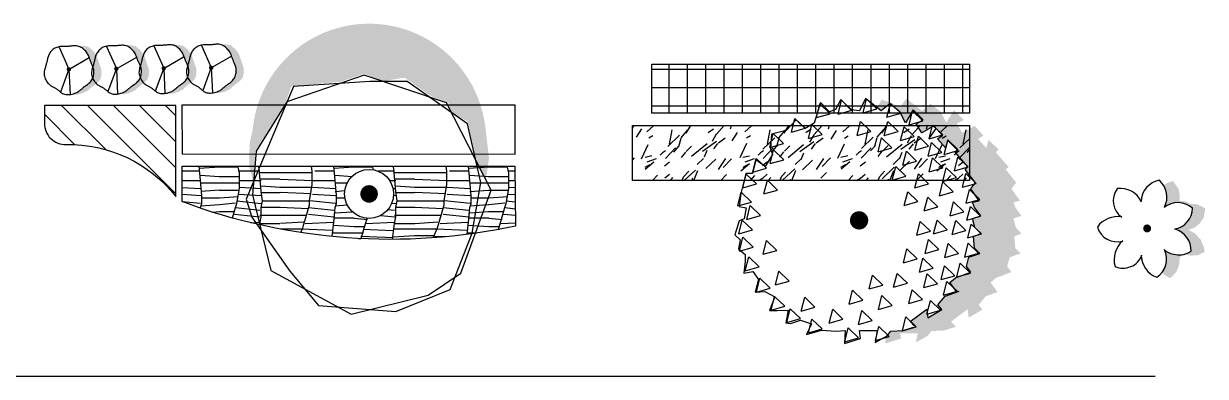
# Model space of a CAD drawing. Header units: feet. Extents: x 919634 to 928945, y 707022 to 708026.
# Drawn here: x 921546.46 to 921594.72, y 707276.41 to 707290.82 of the extents above; entities that cross this region are included whole.
import ezdxf

# ---------------------------------------------------------------- set-up
doc = ezdxf.new("R2010")
doc.units = ezdxf.units.FT
doc.header["$LTSCALE"] = 20
doc.header["$MEASUREMENT"] = 0
for name, color, linetype in [('-u-site-xref', 7, 'Continuous'), ('x-Villa4-LP Block$0$L-002', 253, 'Continuous'), ('x-Villa4-LP Block$0$LK-SHRB-013M', 253, 'Continuous'), ('x-Villa4-LP Block$0$LK-SHRB-035M', 253, 'Continuous'), ('x-Villa4-LP Block$0$LK-SHRB-TRNK', 253, 'Continuous'), ('x-Villa4-LP Block$0$LK-TREE-013M', 253, 'Continuous'), ('x-Villa4-LP Block$0$LK-TREE-025M', 253, 'Continuous'), ('x-Villa4-LP Block$0$LK-TREE-050M', 253, 'Continuous'), ('x-Villa4-LP Block$0$LK-TREE-TRNK', 253, 'Continuous'), ('x-Villa4-LP Block$0$LP-PATT-GRND', 253, 'Continuous'), ('x-Villa4-LP Block$0$LP-PATT-SHAR', 253, 'Continuous'), ('x-Villa4-LP Block$0$LP-SHAR-BRDR-CONT', 253, 'Continuous'), ('x-Villa4-LP Block$0$LP-SHRB', 253, 'Continuous'), ('x-Villa4-LP Block$0$LP-TREE', 253, 'Continuous')]:
    doc.layers.add(name, color=color, linetype=linetype)
for name, color, linetype, plot in [('x-Villa4-LP Block$0$-u-site-no_plot', 253, 'Continuous', False), ('x-Villa4-LP Block$0$LK-SHRB-SHAD', 253, 'Continuous', False), ('x-Villa4-LP Block$0$LK-TREE-SHAD', 253, 'Continuous', False), ('x-Villa4-LP Block$0$LK-TREE-SHAD-SM30', 253, 'Continuous', False), ('x-Villa4-LP Block$0$LK-TREE-SHAD-SM40', 253, 'Continuous', False), ('x-Villa4-LP Block$0$LK-TREE-SHAD-SM50', 253, 'Continuous', False)]:
    doc.layers.add(name, color=color, linetype=linetype, plot=plot)
doc.layers.get('-u-site-xref').off()

# ---------------------------------------------------------------- blocks, each defined once
blk = doc.blocks.new('x-Villa4-LP Block$0$TREE-SIMP-007')
at = {"layer": 'x-Villa4-LP Block$0$LK-TREE-SHAD'}
blk.add_hatch(color=256, dxfattribs=at).paths.add_polyline_path([(0.0446, 0.4933), (0.1186, 0.5129), (0.2186, 0.5107), (0.362, 0.476), (0.4816, 0.4108), (0.5968, 0.2935), (0.6686, 0.0957), (0.6708, -0.0759), (0.6294, -0.2193), (0.5555, -0.3345), (0.436, -0.4301), (0.3012, -0.4952), (0.1533, -0.5126), (0.062, -0.4996), (0.1533, -0.4561), (0.3099, -0.4214), (0.349, -0.3475), (0.3903, -0.3388), (0.4186, -0.2628), (0.4968, -0.152), (0.4816, -0.0542), (0.5142, 0.0197), (0.4794, 0.124), (0.4599, 0.3326), (0.3925, 0.3565), (0.1838, 0.4868)])
at = {"layer": 'x-Villa4-LP Block$0$LK-TREE-SHAD-SM30'}
h = blk.add_hatch(color=256, dxfattribs=at)
edge = h.paths.add_edge_path()
edge.add_arc((0.2278, 0), 0.5, 268.9557, 451.0443)
edge.add_arc((0.2096, 0), 0.5, -88.9557, 88.9557, ccw=False)
at = {"layer": 'x-Villa4-LP Block$0$LK-TREE-SHAD-SM40'}
h = blk.add_hatch(color=256, dxfattribs=at)
edge = h.paths.add_edge_path()
edge.add_arc((0.2096, 0), 0.5, 271.0443, 448.9557)
edge.add_arc((0.2096, 0), 0.5, 88.9557, 91.3924)
edge.add_arc((0.1853, 0), 0.5, -88.6076, 88.6076, ccw=False)
edge.add_arc((0.2096, 0), 0.5, 268.6076, 271.0443)
at = {"layer": 'x-Villa4-LP Block$0$LK-TREE-SHAD-SM50'}
h = blk.add_hatch(color=256, dxfattribs=at)
edge = h.paths.add_edge_path()
edge.add_arc((0.1853, 0), 0.5, 271.3924, 448.6076)
edge.add_arc((0.1853, 0), 0.5, 88.6076, 95.2219)
edge.add_arc((0.1591, -0.0014), 0.4997, -86.0659, 92.2148, ccw=False)
edge.add_arc((0.1853, 0), 0.5, 270.9269, 271.3924)
at = {"layer": 'x-Villa4-LP Block$0$LK-TREE-025M'}
blk.add_lwpolyline([(-0.0996, 0.5009), (-0.3296, 0.3389), (-0.4764, 0.2162), (-0.5027, -0.1144), (-0.4085, -0.3466), (-0.1675, -0.4407), (0.0494, -0.4779), (0.2992, -0.421), (0.4811, -0.1626), (0.4811, -0.0028), (0.4592, 0.3235), (0.1787, 0.4418), (-0.0229, 0.525)], close=True, dxfattribs=at)
at = {"layer": 'x-Villa4-LP Block$0$LK-TREE-050M'}
blk.add_lwpolyline([(-0.0032, 0.4987), (-0.3274, 0.4199), (-0.5137, 0.0761), (-0.4326, -0.2524), (-0.3384, -0.3925), (0.0166, -0.5217), (0.3891, -0.3312), (0.5074, 0.0213), (0.3934, 0.352), (0.1831, 0.4834)], close=True, dxfattribs=at)
at = {"layer": 'x-Villa4-LP Block$0$LK-TREE-TRNK', "const_width": 0.0375}
blk.add_lwpolyline([(-0.0187, 0, 1), (0.0188, 0, 1)], format="xyb", close=True, dxfattribs=at)
blk = doc.blocks.new('x-Villa4-LP Block$0$SHRUB-LRG-121')
at = {"layer": 'x-Villa4-LP Block$0$LK-SHRB-SHAD'}
blk.add_hatch(color=256, dxfattribs=at).paths.add_polyline_path([(0.207, 0.499), (0.295, 0.508), (0.412, 0.491), (0.524, 0.398), (0.6, 0.292), (0.643, 0.158), (0.699, -0.002), (0.704, -0.11), (0.678, -0.216), (0.611, -0.291), (0.475, -0.393), (0.41, -0.458), (0.291, -0.516), (0.168, -0.546), (0.088, -0.542), (0.064, -0.531), (0.153, -0.508), (0.239, -0.458), (0.315, -0.391), (0.418, -0.317), (0.503, -0.222), (0.539, -0.136), (0.539, -0.008), (0.505, 0.102), (0.464, 0.184), (0.431, 0.277), (0.367, 0.385), (0.289, 0.456), (0.241, 0.484)])
at = {"layer": 'x-Villa4-LP Block$0$LK-SHRB-013M'}
for p, q in [((-0.21, 0.481), (0.003, 0.005)), ((0.024, 0.012), (0.439, 0.254)), ((0.003, 0.005), (-0.183, -0.49))]:
    blk.add_line(p, q, dxfattribs=at)
at = {"layer": 'x-Villa4-LP Block$0$LK-SHRB-035M'}
blk.add_line((0.003, -0.004), (0.025, -0.54), dxfattribs=at)
blk.add_lwpolyline([(0.366, -0.351), (0.382, -0.34), (0.398, -0.328), (0.416, -0.314), (0.433, -0.3), (0.451, -0.284), (0.467, -0.267), (0.483, -0.248), (0.497, -0.228), (0.509, -0.206), (0.519, -0.182), (0.527, -0.157), (0.534, -0.132), (0.538, -0.106), (0.54, -0.081), (0.541, -0.056), (0.539, -0.031), (0.536, -0.008), (0.532, 0.014), (0.526, 0.034), (0.519, 0.054), (0.511, 0.073), (0.504, 0.09), (0.496, 0.107), (0.489, 0.122), (0.483, 0.137), (0.477, 0.151), (0.471, 0.164), (0.466, 0.177), (0.461, 0.19), (0.456, 0.204), (0.451, 0.217), (0.446, 0.232), (0.441, 0.247), (0.435, 0.263), (0.429, 0.28), (0.421, 0.297), (0.413, 0.315), (0.403, 0.333), (0.391, 0.352), (0.378, 0.371), (0.362, 0.39), (0.345, 0.409), (0.326, 0.427), (0.305, 0.444), (0.284, 0.46), (0.262, 0.474), (0.239, 0.486), (0.215, 0.495), (0.192, 0.502), (0.168, 0.506), (0.145, 0.507), (0.122, 0.507), (0.1, 0.506), (0.079, 0.504), (0.059, 0.502), (0.04, 0.499), (0.022, 0.498), (0.006, 0.496), (-0.009, 0.495), (-0.024, 0.494), (-0.039, 0.494), (-0.055, 0.494), (-0.071, 0.493), (-0.088, 0.494), (-0.107, 0.494), (-0.126, 0.494), (-0.147, 0.493), (-0.169, 0.492), (-0.191, 0.489), (-0.214, 0.486), (-0.236, 0.48), (-0.259, 0.473), (-0.281, 0.464), (-0.302, 0.453), (-0.323, 0.44), (-0.342, 0.426), (-0.361, 0.41), (-0.378, 0.392), (-0.393, 0.374), (-0.407, 0.355), (-0.419, 0.335), (-0.429, 0.314), (-0.438, 0.293), (-0.445, 0.272), (-0.452, 0.252), (-0.457, 0.232), (-0.462, 0.213), (-0.466, 0.195), (-0.469, 0.178), (-0.473, 0.163), (-0.477, 0.148), (-0.481, 0.133), (-0.485, 0.118), (-0.489, 0.102), (-0.494, 0.086), (-0.5, 0.068), (-0.506, 0.048), (-0.513, 0.027), (-0.519, 0.004), (-0.525, -0.02), (-0.529, -0.045), (-0.532, -0.07), (-0.533, -0.097), (-0.531, -0.123), (-0.525, -0.15), (-0.517, -0.177), (-0.507, -0.203), (-0.495, -0.228), (-0.481, -0.252), (-0.466, -0.274), (-0.45, -0.295), (-0.434, -0.313), (-0.418, -0.328), (-0.402, -0.341), (-0.386, -0.352), (-0.371, -0.362), (-0.356, -0.37), (-0.342, -0.377), (-0.328, -0.384), (-0.315, -0.39), (-0.303, -0.397), (-0.291, -0.403), (-0.28, -0.411), (-0.268, -0.418), (-0.257, -0.427), (-0.245, -0.436), (-0.233, -0.446), (-0.219, -0.457), (-0.205, -0.469), (-0.19, -0.482), (-0.173, -0.495), (-0.155, -0.507), (-0.136, -0.519), (-0.114, -0.529), (-0.092, -0.537), (-0.067, -0.542), (-0.04, -0.545), (-0.013, -0.545), (0.016, -0.542), (0.045, -0.538), (0.073, -0.532), (0.101, -0.524), (0.127, -0.515), (0.151, -0.506), (0.172, -0.496), (0.191, -0.486), (0.208, -0.475), (0.224, -0.465), (0.237, -0.455), (0.25, -0.444), (0.261, -0.434), (0.272, -0.425), (0.283, -0.416), (0.293, -0.407), (0.304, -0.398), (0.314, -0.389), (0.326, -0.38), (0.338, -0.371), (0.351, -0.361)], close=True, dxfattribs=at)
at = {"layer": 'x-Villa4-LP Block$0$LK-SHRB-TRNK', "const_width": 0.0469}
blk.add_lwpolyline([(-0.023, 0, 1), (0.023, 0, 1)], format="xyb", close=True, dxfattribs=at)
blk = doc.blocks.new('x-Villa4-LP Block$0$TREE-EVGR-001')
at = {"layer": 'x-Villa4-LP Block$0$LK-TREE-SHAD'}
blk.add_hatch(color=256, dxfattribs=at).paths.add_polyline_path([(0.109, -0.4758), (0.1079, -0.5039), (0.1722, -0.4845), (0.1683, -0.4622), (0.2405, -0.4622), (0.2327, -0.5), (0.2814, -0.4728), (0.297, -0.4533), (0.3476, -0.4513), (0.3963, -0.4359), (0.3769, -0.4143), (0.4451, -0.3637), (0.449, -0.3988), (0.5055, -0.3656), (0.4899, -0.3462), (0.5191, -0.3111), (0.5673, -0.2935), (0.5386, -0.2546), (0.562, -0.2351), (0.6244, -0.2118), (0.6068, -0.1884), (0.6166, -0.1514), (0.6614, -0.1358), (0.64, -0.1144), (0.6361, -0.0657), (0.6653, -0.054), (0.6419, -0.0287), (0.6322, 0.0083), (0.6653, 0.0181), (0.64, 0.0531), (0.6322, 0.0745), (0.6594, 0.0804), (0.6244, 0.1291), (0.6341, 0.1427), (0.6438, 0.1544), (0.601, 0.2089), (0.6127, 0.2187), (0.5601, 0.279), (0.5717, 0.2907), (0.5308, 0.3297), (0.5211, 0.2966), (0.4879, 0.3336), (0.5094, 0.3472), (0.4735, 0.3871), (0.4236, 0.3589), (0.4003, 0.3959), (0.4295, 0.4115), (0.3886, 0.4524), (0.3574, 0.3998), (0.334, 0.4446), (0.2931, 0.4777), (0.258, 0.4485), (0.1937, 0.4991), (0.1683, 0.4644), (0.1333, 0.4806), (0.0923, 0.4952), (0.0746, 0.4614), (0.091, 0.4485), (0.1261, 0.4777), (0.167, 0.4446), (0.1904, 0.3998), (0.2216, 0.4524), (0.2625, 0.4115), (0.2333, 0.3959), (0.2566, 0.3589), (0.3065, 0.3871), (0.3424, 0.3472), (0.3209, 0.3336), (0.3541, 0.2966), (0.3638, 0.3297), (0.4047, 0.2907), (0.3931, 0.279), (0.4457, 0.2187), (0.434, 0.2089), (0.4768, 0.1544), (0.4671, 0.1427), (0.4574, 0.1291), (0.4924, 0.0804), (0.4652, 0.0745), (0.473, 0.0531), (0.4983, 0.0181), (0.4652, 0.0083), (0.4749, -0.0287), (0.4983, -0.054), (0.4691, -0.0657), (0.473, -0.1144), (0.4944, -0.1358), (0.4496, -0.1514), (0.4398, -0.1884), (0.4574, -0.2118), (0.395, -0.2351), (0.3716, -0.2546), (0.4003, -0.2935), (0.3521, -0.3111), (0.3229, -0.3462), (0.3385, -0.3656), (0.282, -0.3988), (0.2781, -0.3637), (0.2099, -0.4143), (0.2293, -0.4359), (0.1806, -0.4513), (0.13, -0.4533), (0.1144, -0.4728)])
at = {"layer": 'x-Villa4-LP Block$0$LK-TREE-013M'}
for p, q in [((-0.0858, 0.4354), (-0.0718, 0.4921)), ((-0.0297, 0.4516), (-0.0718, 0.4921)), ((0.0161, 0.4409), (0.0301, 0.4975)), ((0.0721, 0.4571), (0.0301, 0.4975)), ((-0.1749, 0.4209), (-0.1609, 0.4775)), ((-0.1749, 0.4209), (-0.1189, 0.4371)), ((-0.1189, 0.4371), (-0.1609, 0.4775)), ((-0.0858, 0.4354), (-0.0297, 0.4516)), ((0.0161, 0.4409), (0.0721, 0.4571)), ((0.1143, 0.4227), (0.1284, 0.4793)), ((0.1143, 0.4227), (0.1704, 0.4389)), ((0.1704, 0.4389), (0.1284, 0.4793)), ((0.2053, 0.3918), (0.2193, 0.4484)), ((0.2614, 0.408), (0.2193, 0.4484)), ((-0.2768, 0.3609), (-0.2628, 0.4175)), ((-0.2208, 0.3771), (-0.2628, 0.4175)), ((-0.2077, 0.3354), (-0.1937, 0.3921)), ((-0.1516, 0.3516), (-0.1937, 0.3921)), ((-0.0076, 0.3482), (0.0065, 0.4048)), ((0.0485, 0.3643), (0.0065, 0.4048)), ((0.1034, 0.3482), (0.1174, 0.4048)), ((0.1595, 0.3643), (0.1174, 0.4048)), ((0.2053, 0.3918), (0.2614, 0.408)), ((0.2872, 0.3336), (0.3012, 0.3902)), ((0.3432, 0.3498), (0.3012, 0.3902)), ((-0.366, 0.2991), (-0.352, 0.3557)), ((-0.3099, 0.3152), (-0.352, 0.3557)), ((-0.2768, 0.3609), (-0.2208, 0.3771)), ((-0.2077, 0.3354), (-0.1516, 0.3516)), ((-0.0076, 0.3482), (0.0485, 0.3643)), ((0.1034, 0.3482), (0.1595, 0.3643)), ((0.1702, 0.3272), (0.1842, 0.3838)), ((0.1702, 0.3272), (0.2262, 0.3433)), ((0.2262, 0.3433), (0.1842, 0.3838)), ((0.229, 0.2882), (0.243, 0.3448)), ((0.285, 0.3043), (0.243, 0.3448)), ((0.2872, 0.3336), (0.3432, 0.3498)), ((-0.366, 0.2991), (-0.3099, 0.3152)), ((0.0779, 0.2809), (0.092, 0.3375)), ((0.0779, 0.2809), (0.134, 0.297)), ((0.134, 0.297), (0.092, 0.3375)), ((0.229, 0.2882), (0.285, 0.3043)), ((0.2824, 0.2625), (0.2964, 0.3191)), ((0.3384, 0.2786), (0.2964, 0.3191)), ((0.349, 0.27), (0.3631, 0.3266)), ((0.4051, 0.2861), (0.3631, 0.3266)), ((-0.4351, 0.1972), (-0.4211, 0.2539)), ((-0.3791, 0.2134), (-0.4211, 0.2539)), ((-0.3648, 0.2323), (-0.3507, 0.2889)), ((-0.3648, 0.2323), (-0.3087, 0.2485)), ((-0.3087, 0.2485), (-0.3507, 0.2889)), ((0.1798, 0.2263), (0.1939, 0.283)), ((0.1798, 0.2263), (0.2359, 0.2425)), ((0.2359, 0.2425), (0.1939, 0.283)), ((0.2824, 0.2625), (0.3384, 0.2786)), ((0.2872, 0.1991), (0.3012, 0.2557)), ((0.3432, 0.2152), (0.3012, 0.2557)), ((0.349, 0.27), (0.4051, 0.2861)), ((0.3909, 0.2027), (0.4049, 0.2593)), ((0.4469, 0.2189), (0.4049, 0.2593)), ((-0.4351, 0.1972), (-0.3791, 0.2134)), ((0.1362, 0.1645), (0.1502, 0.2211)), ((0.1922, 0.1807), (0.1502, 0.2211)), ((0.2872, 0.1991), (0.3432, 0.2152)), ((0.3428, 0.159), (0.3568, 0.2156)), ((0.3988, 0.1752), (0.3568, 0.2156)), ((0.3909, 0.2027), (0.4469, 0.2189)), ((-0.4769, 0.1331), (-0.4629, 0.1898)), ((-0.4769, 0.1331), (-0.4209, 0.1493)), ((-0.4209, 0.1493), (-0.4629, 0.1898)), ((-0.3896, 0.1081), (-0.3756, 0.1648)), ((-0.3336, 0.1243), (-0.3756, 0.1648)), ((0.1362, 0.1645), (0.1922, 0.1807)), ((0.229, 0.1336), (0.243, 0.1902)), ((0.229, 0.1336), (0.285, 0.1498)), ((0.285, 0.1498), (0.243, 0.1902)), ((0.329, 0.1009), (0.3431, 0.1575)), ((0.3428, 0.159), (0.3988, 0.1752)), ((0.3851, 0.117), (0.3431, 0.1575)), ((0.4236, 0.1354), (0.4377, 0.192)), ((0.4236, 0.1354), (0.4797, 0.1516)), ((0.4797, 0.1516), (0.4377, 0.192)), ((-0.497, 0.0591), (-0.4829, 0.1157)), ((-0.4409, 0.0752), (-0.4829, 0.1157)), ((-0.3896, 0.1081), (-0.3336, 0.1243)), ((0.1853, 0.0609), (0.1993, 0.1175)), ((0.2413, 0.077), (0.1993, 0.1175)), ((0.329, 0.1009), (0.3851, 0.117)), ((0.4382, 0.07), (0.4522, 0.1266)), ((0.4942, 0.0861), (0.4522, 0.1266)), ((-0.497, 0.0591), (-0.4409, 0.0752)), ((-0.4597, 0.0038), (-0.4457, 0.0604)), ((-0.4036, 0.0199), (-0.4457, 0.0604)), ((0.1853, 0.0609), (0.2413, 0.077)), ((0.2672, 0.0391), (0.2812, 0.0957)), ((0.2672, 0.0391), (0.3232, 0.0552)), ((0.3232, 0.0552), (0.2812, 0.0957)), ((0.3727, 0.0191), (0.3867, 0.0757)), ((0.4287, 0.0352), (0.3867, 0.0757)), ((0.4382, 0.07), (0.4942, 0.0861)), ((0.4418, 0.0009), (0.4559, 0.0575)), ((0.4979, 0.017), (0.4559, 0.0575)), ((-0.4933, -0.0555), (-0.4793, 0.0011)), ((-0.4373, -0.0393), (-0.4793, 0.0011)), ((-0.4597, 0.0038), (-0.4036, 0.0199)), ((0.3054, -0.0555), (0.3194, 0.0011)), ((0.3614, -0.0393), (0.3194, 0.0011)), ((0.3727, 0.0191), (0.4287, 0.0352)), ((0.4418, 0.0009), (0.4979, 0.017)), ((-0.4933, -0.0555), (-0.4373, -0.0393)), ((0.2362, -0.061), (0.2503, -0.0043)), ((0.2362, -0.061), (0.2923, -0.0448)), ((0.2923, -0.0448), (0.2503, -0.0043)), ((0.3054, -0.0555), (0.3614, -0.0393)), ((0.3818, -0.0573), (0.3958, -0.0007)), ((0.3818, -0.0573), (0.4378, -0.0412)), ((0.4378, -0.0412), (0.3958, -0.0007)), ((0.4455, -0.0719), (0.4595, -0.0152)), ((0.5015, -0.0557), (0.4595, -0.0152)), ((-0.4899, -0.1256), (-0.4759, -0.0689)), ((-0.4338, -0.1094), (-0.4759, -0.0689)), ((-0.3933, -0.1391), (-0.3792, -0.0825)), ((-0.3372, -0.123), (-0.3792, -0.0825)), ((0.2708, -0.1355), (0.2848, -0.0789)), ((0.3269, -0.1193), (0.2848, -0.0789)), ((0.3509, -0.1519), (0.3649, -0.0953)), ((0.4069, -0.1357), (0.3649, -0.0953)), ((0.4327, -0.1501), (0.4468, -0.0934)), ((0.4455, -0.0719), (0.5015, -0.0557)), ((0.4888, -0.1339), (0.4468, -0.0934)), ((-0.4899, -0.1256), (-0.4338, -0.1094)), ((-0.3933, -0.1391), (-0.3372, -0.123)), ((0.1817, -0.1737), (0.1957, -0.1171)), ((0.2377, -0.1575), (0.1957, -0.1171)), ((0.2708, -0.1355), (0.3269, -0.1193)), ((0.3509, -0.1519), (0.4069, -0.1357)), ((0.4327, -0.1501), (0.4888, -0.1339)), ((-0.466, -0.2064), (-0.452, -0.1498)), ((-0.466, -0.2064), (-0.41, -0.1903)), ((-0.41, -0.1903), (-0.452, -0.1498)), ((0.1817, -0.1737), (0.2377, -0.1575)), ((0.2471, -0.2119), (0.2612, -0.1553)), ((0.3032, -0.1957), (0.2612, -0.1553)), ((0.3363, -0.2428), (0.3503, -0.1862)), ((0.3923, -0.2266), (0.3503, -0.1862)), ((0.4, -0.2319), (0.414, -0.1753)), ((0.456, -0.2157), (0.414, -0.1753)), ((-0.4206, -0.2937), (-0.4065, -0.2371)), ((-0.3645, -0.2775), (-0.4065, -0.2371)), ((-0.3423, -0.2646), (-0.3283, -0.208)), ((-0.2863, -0.2484), (-0.3283, -0.208)), ((0.0416, -0.281), (0.0556, -0.2244)), ((0.0976, -0.2648), (0.0556, -0.2244)), ((0.1416, -0.2737), (0.1557, -0.2171)), ((0.1977, -0.2575), (0.1557, -0.2171)), ((0.2471, -0.2119), (0.3032, -0.1957)), ((0.2653, -0.2755), (0.2794, -0.2189)), ((0.3214, -0.2594), (0.2794, -0.2189)), ((0.3363, -0.2428), (0.3923, -0.2266)), ((0.4, -0.2319), (0.456, -0.2157)), ((-0.4206, -0.2937), (-0.3645, -0.2775)), ((-0.3423, -0.2646), (-0.2863, -0.2484)), ((-0.0403, -0.3428), (-0.0263, -0.2862)), ((0.0157, -0.3266), (-0.0263, -0.2862)), ((0.0416, -0.281), (0.0976, -0.2648)), ((0.1416, -0.2737), (0.1977, -0.2575)), ((0.2035, -0.341), (0.2175, -0.2844)), ((0.2595, -0.3248), (0.2175, -0.2844)), ((0.2653, -0.2755), (0.3214, -0.2594)), ((0.3454, -0.3064), (0.3594, -0.2498)), ((0.3454, -0.3064), (0.4014, -0.2903)), ((0.4014, -0.2903), (0.3594, -0.2498)), ((-0.3605, -0.3683), (-0.3465, -0.3116)), ((-0.3045, -0.3521), (-0.3465, -0.3116)), ((-0.2368, -0.3719), (-0.2228, -0.3153)), ((-0.1808, -0.3557), (-0.2228, -0.3153)), ((-0.0403, -0.3428), (0.0157, -0.3266)), ((0.0798, -0.3646), (0.0938, -0.308)), ((0.1358, -0.3485), (0.0938, -0.308)), ((0.2035, -0.341), (0.2595, -0.3248)), ((0.2781, -0.3846), (0.2921, -0.328)), ((0.3341, -0.3685), (0.2921, -0.328)), ((-0.3605, -0.3683), (-0.3045, -0.3521)), ((-0.2957, -0.4188), (-0.2817, -0.3621)), ((-0.2397, -0.4026), (-0.2817, -0.3621)), ((-0.2368, -0.3719), (-0.1808, -0.3557)), ((-0.1222, -0.421), (-0.1082, -0.3644)), ((-0.0661, -0.4048), (-0.1082, -0.3644)), ((-0.0021, -0.4264), (0.0119, -0.3698)), ((0.0539, -0.4103), (0.0119, -0.3698)), ((0.0798, -0.3646), (0.1358, -0.3485)), ((0.2781, -0.3846), (0.3341, -0.3685)), ((-0.2957, -0.4188), (-0.2397, -0.4026)), ((-0.2077, -0.461), (-0.1937, -0.4044)), ((-0.1516, -0.4448), (-0.1937, -0.4044)), ((-0.1222, -0.421), (-0.0661, -0.4048)), ((-0.0021, -0.4264), (0.0539, -0.4103)), ((0.067, -0.4919), (0.0811, -0.4353)), ((0.1231, -0.4757), (0.0811, -0.4353)), ((0.178, -0.4519), (0.192, -0.3953)), ((0.2341, -0.4357), (0.192, -0.3953)), ((-0.2077, -0.461), (-0.1516, -0.4448)), ((-0.0585, -0.4974), (-0.0445, -0.4407)), ((-0.0585, -0.4974), (-0.0025, -0.4812)), ((-0.0025, -0.4812), (-0.0445, -0.4407)), ((0.067, -0.4919), (0.1231, -0.4757)), ((0.178, -0.4519), (0.2341, -0.4357))]:
    blk.add_line(p, q, dxfattribs=at)
at = {"layer": 'x-Villa4-LP Block$0$LK-TREE-050M'}
for points in [[(0.3015, 0.3842), (0.2566, 0.3589), (0.2333, 0.3959), (0.2625, 0.4115), (0.2216, 0.4524), (0.1904, 0.3998), (0.167, 0.4446), (0.1261, 0.4777), (0.091, 0.4485), (0.0267, 0.4991), (0.0013, 0.4485), (-0.0337, 0.4524), (-0.0747, 0.4952), (-0.0961, 0.4543), (-0.1214, 0.4446), (-0.1585, 0.4835), (-0.1838, 0.3979), (-0.2208, 0.3764), (-0.2578, 0.4115), (-0.2988, 0.3686), (-0.3592, 0.3531), (-0.3631, 0.2927), (-0.3553, 0.2693), (-0.3845, 0.2206), (-0.4235, 0.2479), (-0.4371, 0.1914), (-0.4644, 0.1914), (-0.4839, 0.1096), (-0.4917, 0.057), (-0.4625, 0.0512), (-0.4703, 0.0064), (-0.4917, -0.0014), (-0.5092, -0.0599), (-0.4878, -0.0793), (-0.4936, -0.1163), (-0.4664, -0.1397), (-0.4664, -0.167), (-0.4722, -0.2157), (-0.4352, -0.2098), (-0.4118, -0.2429), (-0.4254, -0.2936), (-0.3865, -0.2916), (-0.3455, -0.3131), (-0.367, -0.3695), (-0.3358, -0.3695), (-0.291, -0.3676), (-0.3007, -0.4202), (-0.2812, -0.4221), (-0.2403, -0.4085), (-0.1955, -0.4241), (-0.215, -0.4669), (-0.1546, -0.4494), (-0.0941, -0.4533), (-0.0571, -0.4513), (-0.0591, -0.5039), (0.0052, -0.4845), (0.0013, -0.4513), (0.0735, -0.4513), (0.0657, -0.5), (0.1144, -0.4728), (0.13, -0.4533), (0.1806, -0.4513), (0.2235, -0.4377)], [(0.3989, -0.2916), (0.3716, -0.2546), (0.395, -0.2351), (0.4574, -0.2118), (0.4398, -0.1884), (0.4496, -0.1514), (0.4944, -0.1358), (0.473, -0.1144), (0.4691, -0.0657), (0.4983, -0.054), (0.4749, -0.0287), (0.4652, 0.0083), (0.4983, 0.0181), (0.473, 0.0531), (0.4652, 0.0745), (0.4924, 0.0804), (0.4574, 0.1291), (0.4671, 0.1427), (0.4768, 0.1544), (0.434, 0.2089), (0.4457, 0.2187), (0.3931, 0.279), (0.4047, 0.2907), (0.3638, 0.3297), (0.3541, 0.2966), (0.3209, 0.3336), (0.3424, 0.3472), (0.3073, 0.3862)], [(0.2274, -0.4338), (0.2099, -0.4143), (0.2781, -0.3637), (0.282, -0.3988), (0.3385, -0.3656), (0.3229, -0.3462), (0.3521, -0.3111), (0.4106, -0.2897)]]:
    blk.add_lwpolyline(points, dxfattribs=at)
at = {"layer": 'x-Villa4-LP Block$0$LK-TREE-TRNK', "const_width": 0.0375}
blk.add_lwpolyline([(-0.007, -0.0174, 1), (0.007, 0.0174, 1)], format="xyb", close=True, dxfattribs=at)
blk = doc.blocks.new('x-Villa4-LP Block$0$SHRUB-TROP-021')
at = {"layer": 'x-Villa4-LP Block$0$LK-SHRB-SHAD'}
blk.add_hatch(color=256, dxfattribs=at).paths.add_polyline_path([(0.568, 0.182), (0.56, 0.166, -0.120302), (0.486, 0.057), (0.477, 0.046), (0.468, 0.042, -0.109158), (0.359, -0.008), (0.364, -0.01, -0.108552), (0.472, -0.078), (0.499, -0.1), (0.513, -0.127, -0.144436), (0.562, -0.288), (0.563, -0.292), (0.511, -0.32), (0.483, -0.325, -0.037199), (0.439, -0.334), (0.422, -0.337), (0.41, -0.336, -0.078012), (0.318, -0.323), (0.294, -0.32), (0.267, -0.303, -0.036485), (0.23, -0.281), (0.237, -0.309, -0.018135), (0.242, -0.329), (0.244, -0.337), (0.245, -0.341, -0.054975), (0.249, -0.401), (0.249, -0.411), (0.247, -0.421, -0.054333), (0.234, -0.479), (0.232, -0.488), (0.228, -0.495, -0.055591), (0.198, -0.549), (0.19, -0.564), (0.232, -0.601), (0.291, -0.633), (0.326, -0.606), (0.375, -0.547), (0.407, -0.465), (0.417, -0.359), (0.499, -0.337), (0.558, -0.347), (0.65, -0.339), (0.731, -0.3), (0.724, -0.243), (0.679, -0.139), (0.608, -0.063), (0.524, -0.018), (0.603, 0.009), (0.669, 0.063), (0.721, 0.137), (0.741, 0.253), (0.694, 0.281), (0.63, 0.308), (0.541, 0.315), (0.491, 0.345), (0.415, 0.35), (0.412, 0.439), (0.398, 0.51), (0.326, 0.604), (0.259, 0.58), (0.21, 0.55), (0.232, 0.51), (0.237, 0.489, -0.111279), (0.249, 0.361), (0.249, 0.352), (0.246, 0.342, -0.060004), (0.224, 0.275), (0.223, 0.273, -0.073716), (0.297, 0.312), (0.299, 0.313), (0.301, 0.313, -0.202635), (0.521, 0.297), (0.533, 0.293), (0.575, 0.263), (0.575, 0.261, -0.002353), (0.577, 0.259, -0.055881), (0.57, 0.198)])
at = {"layer": 'x-Villa4-LP Block$0$LK-SHRB-035M'}
for centre, radius, start, end in [((0.205, 0.336), 0.281, 99.8124, 178.8039), ((-0.041, 0.398), 0.292, 334.3202, 47.3407), ((-0.17, 0.354), 0.261, 144.5008, 233.9817), ((-0.34, 0.213), 0.296, 25.2554, 98.0617), ((0.392, 0.044), 0.284, 49.1324, 128.6056), ((-0.372, -0.172), 0.323, 80.7702, 144.1242), ((0.3, 0.263), 0.277, 280.4099, 359.1805), ((-0.382, 0.093), 0.263, 196.7633, 285.6735), ((0.264, -0.291), 0.298, 0.1344, 72.0768), ((-0.093, -0.4), 0.327, 131.7923, 194.9509), ((-0.029, -0.389), 0.277, 303.2015, 25.5324), ((0.403, -0.034), 0.302, 232.019, 301.8067), ((-0.307, -0.247), 0.259, 246.71, 338.3842), ((0.236, -0.33), 0.313, 182.1854, 248.8532)]:
    blk.add_arc(centre, radius, start, end, dxfattribs=at)
at = {"layer": 'x-Villa4-LP Block$0$LK-SHRB-TRNK', "const_width": 0.05}
blk.add_lwpolyline([(-0.023, 0.011, 1), (0.023, -0.011, 1)], format="xyb", close=True, dxfattribs=at)
blk = doc.blocks.new('x-Villa4-LP Block', base_point=(60.568, -25.046, 0))
at = {"layer": 'x-Villa4-LP Block$0$LP-PATT-GRND'}
h = blk.add_hatch(dxfattribs=at)
h.set_pattern_fill('LFX-WAVE', color=256, scale=5.5, angle=90, pattern_type=2)
h.set_pattern_definition([(0, (922467.9333, 708325.377), (5.5, 5.5), [1.045, -4.455]), (0, (922467.8233, 708325.652), (5.5, 5.5), [1.1, -4.4]), (3.1798, (922467.9883, 708325.10188), (93.50000276485, 5.499950732795), [0.991529, -98.1611345]), (0, (922467.7683, 708325.872), (5.5, 5.5), [1.155, -4.345]), (0, (922467.6583, 708326.147), (5.5, 5.5), [1.265, -4.235]), (0, (922467.6033, 708326.367), (5.5, 5.5), [1.375, -4.125]), (0, (922467.6033, 708326.642), (5.5, 5.5), [1.375, -4.125]), (0, (922467.6583, 708326.862), (5.5, 5.5), [1.32, -4.18]), (357.6141, (922467.71329, 708327.13688), (5.499999702583, 6.74526e-06), [1.321144, -130.793388]), (357.3974, (922467.82329, 708327.41188), (5.50000261092, -1.880106e-06), [1.2112485, -119.913684]), (2.7263, (922467.93329, 708327.63188), (110.000001622354, 5.4999780975), [1.156309, -114.474569]), (353.991, (922468.0433, 708328.01688), (54.99999862998, -5.49999624615), [1.050775, -104.0265765]), (353.6598, (922468.0983, 708328.2919), (5.50000173822, 1.63716e-06), [0.996094, -48.8085235]), (7.125, (922468.0983, 708330.2719), (38.50000208915, 5.4999905504), [0.8868475, -43.4555715]), (356.4237, (922468.1533, 708330.10688), (5.50000221566, 1.58436e-06), [0.881716, -87.2899885]), (180, (922469.0883, 708329.777), (-5.5, -5.5), [0.88, -4.62]), (353.6598, (922468.1533, 708328.5669), (5.50000173822, 1.63716e-06), [0.996094, -48.8085235]), (356.6335, (922468.2083, 708328.84188), (5.49999794399, -3.77604e-06), [0.936617, -92.7250115]), (356.4237, (922468.2633, 708329.11688), (5.50000221566, 1.58436e-06), [0.881716, -87.2899885]), (0, (922468.2633, 708329.392), (5.5, 5.5), [0.88, -4.62]), (183.3665, (922469.9133, 708325.32188), (-87.99999627083, -5.50006029845), [0.936617, -92.7250115]), (180, (922469.9133, 708325.597), (-5.5, -5.5), [0.99, -4.51]), (180, (922469.9133, 708325.872), (-5.5, -5.5), [0.99, -4.51]), (180, (922469.9133, 708326.092), (-5.5, -5.5), [0.935, -4.565]), (183.3665, (922469.9133, 708326.31188), (-87.99999627083, -5.50006029845), [0.936617, -92.7250115]), (183.3665, (922469.9133, 708326.64188), (-87.99999627083, -5.50006029845), [0.936617, -92.7250115]), (180, (922469.9133, 708326.862), (-5.5, -5.5), [0.88, -4.62]), (183.5763, (922469.9133, 708327.13688), (-82.50000359884, -5.49994894532), [0.881716, -87.2899885]), (180, (922469.9133, 708327.412), (-5.5, -5.5), [0.825, -4.675]), (180, (922469.9133, 708327.632), (-5.5, -5.5), [0.825, -4.675]), (180, (922469.9133, 708327.962), (-5.5, -5.5), [0.825, -4.675]), (183.3665, (922469.9133, 708330.27188), (-87.99999627083, -5.50006029845), [0.936617, -92.7250115]), (180, (922469.9133, 708330.052), (-5.5, -5.5), [0.77, -4.73]), (0, (922469.0883, 708329.722), (5.5, 5.5), [0.825, -4.675]), (180, (922469.9133, 708329.447), (-5.5, -5.5), [0.825, -4.675]), (355.9144, (922469.1433, 708329.17188), (5.50000162715, 1.2189e-06), [0.7719635, -76.424216]), (180, (922469.9133, 708328.897), (-5.5, -5.5), [0.77, -4.73]), (0, (922469.1983, 708328.567), (5.5, 5.5), [0.715, -4.785]), (180, (922469.9133, 708328.292), (-5.5, -5.5), [0.77, -4.73]), (354.2894, (922467.4383, 708325.2669), (5.4999991128, 9.8306e-07), [0.5527445, -54.7215735]), (352.875, (922467.4383, 708325.5419), (5.5000008539, 2.93376e-06), [0.4434265, -43.8989925]), (0, (922467.4383, 708325.762), (5.5, 5.5), [0.33, -5.17]), (0, (922467.4383, 708325.982), (5.5, 5.5), [0.275, -5.225]), (0, (922467.4383, 708330.217), (5.5, 5.5), [0.715, -4.785]), (180, (922468.2083, 708329.942), (-5.5, -5.5), [0.77, -4.73]), (0, (922467.4383, 708329.557), (5.5, 5.5), [0.825, -4.675]), (180, (922468.2633, 708329.282), (-5.5, -5.5), [0.825, -4.675]), (0, (922467.4383, 708329.007), (5.5, 5.5), [0.77, -4.73]), (184.0856, (922468.2083, 708328.73188), (-71.50000081958, -5.49997872795), [0.7719635, -76.424216]), (0, (922467.4383, 708326.257), (5.5, 5.5), [0.22, -5.28]), (180, (922467.6033, 708326.532), (-5.5, -5.5), [0.165, -5.335]), (0, (922467.4383, 708326.752), (5.5, 5.5), [0.22, -5.28]), (0, (922467.4383, 708327.027), (5.5, 5.5), [0.275, -5.225]), (184.7636, (922468.0983, 708328.45688), (-60.50000520476, -5.49995342964), [0.662288, -65.5664845]), (0, (922467.4383, 708328.127), (5.5, 5.5), [0.605, -4.895]), (174.2894, (922467.9883, 708327.7969), (-5.4999991128, -9.8306e-07), [0.5527445, -54.7215735]), (0, (922467.4383, 708327.522), (5.5, 5.5), [0.44, -5.06]), (180, (922467.8233, 708327.247), (-5.5, -5.5), [0.385, -5.115]), (0, (922470.9583, 708325.377), (5.5, 5.5), [0.99, -4.51]), (0, (922470.9033, 708325.652), (5.5, 5.5), [0.99, -4.51]), (3.3665, (922471.0683, 708325.10188), (87.99999627083, 5.50006029845), [0.936617, -92.7250115]), (0, (922470.7933, 708325.872), (5.5, 5.5), [1.1, -4.4]), (0, (922470.7383, 708326.147), (5.5, 5.5), [1.21, -4.29]), (0, (922470.6833, 708326.367), (5.5, 5.5), [1.265, -4.235]), (0, (922470.6283, 708326.642), (5.5, 5.5), [1.375, -4.125]), (0, (922470.6833, 708326.862), (5.5, 5.5), [1.32, -4.18]), (357.6141, (922470.73829, 708327.13688), (5.499999702583, 6.74526e-06), [1.321144, -130.793388]), (357.5104, (922470.79329, 708327.41188), (5.499999076286, -5.713687e-06), [1.2661935, -125.353316]), (2.7263, (922470.95829, 708327.63188), (110.000001622354, 5.4999780975), [1.156309, -114.474569]), (353.991, (922471.0683, 708328.01688), (54.99999862998, -5.49999624615), [1.050775, -104.0265765]), (353.991, (922471.0683, 708328.29188), (54.99999862998, -5.49999624615), [1.050775, -104.0265765]), (6.7098, (922471.1233, 708330.27188), (44.00000284278, 5.4999737359), [0.941446, -93.203385]), (356.6335, (922471.1783, 708330.10688), (5.49999794399, -3.77604e-06), [0.936617, -92.7250115]), (180, (922472.1133, 708329.777), (-5.5, -5.5), [0.77, -4.73]), (353.991, (922471.1233, 708328.56688), (54.99999862998, -5.49999624615), [1.050775, -104.0265765]), (356.6335, (922471.2333, 708328.84188), (5.49999794399, -3.77604e-06), [0.936617, -92.7250115]), (356.6335, (922471.2333, 708329.11688), (5.49999794399, -3.77604e-06), [0.936617, -92.7250115]), (0, (922471.2333, 708329.392), (5.5, 5.5), [0.935, -4.565]), (180, (922470.9583, 708325.322), (-5.5, -5.5), [1.045, -4.455]), (183.1798, (922470.9033, 708325.65188), (-93.50000276485, -5.499950732795), [0.991529, -98.1611345]), (180, (922470.7933, 708325.872), (-5.5, -5.5), [0.88, -4.62]), (176.1859, (922470.7383, 708326.03688), (-5.49999912986, 2.41573e-06), [0.8268315, -81.8562965]), (184.3987, (922470.6283, 708326.36688), (-65.99999894278, -5.49999095865), [0.717112, -70.9941155]), (180, (922470.6283, 708326.642), (-5.5, -5.5), [0.715, -4.785]), (180, (922470.6283, 708326.862), (-5.5, -5.5), [0.715, -4.785]), (180, (922470.6833, 708327.137), (-5.5, -5.5), [0.77, -4.73]), (180, (922470.7933, 708327.412), (-5.5, -5.5), [0.88, -4.62]), (183.3665, (922470.8483, 708327.68688), (-87.99999627083, -5.50006029845), [0.936617, -92.7250115]), (180, (922470.9583, 708327.962), (-5.5, -5.5), [1.045, -4.455]), (182.6026, (922471.12329, 708330.32688), (-115.49999625768, -5.50007805598), [1.2112485, -119.913684]), (180, (922471.2333, 708330.052), (-5.5, -5.5), [1.32, -4.18]), (0, (922469.9133, 708329.722), (5.5, 5.5), [1.32, -4.18]), (177.6141, (922471.23329, 708329.39188), (-5.499999702583, -6.74526e-06), [1.321144, -130.793388]), (0, (922469.9133, 708329.117), (5.5, 5.5), [1.265, -4.235]), (177.5104, (922471.17829, 708328.84188), (-5.499999076286, 5.713687e-06), [1.2661935, -125.353316]), (0, (922469.9133, 708328.567), (5.5, 5.5), [1.21, -4.29]), (177.2737, (922471.06829, 708328.23688), (-5.499999204285, -2.70514e-07), [1.156309, -114.474569]), (90, (922472.9383, 708324.937), (-5.5, 3e-16), [0, -5.5]), (90, (922472.9383, 708330.327), (-5.5, 3e-16), [0, -5.5]), (0, (922471.9483, 708325.267), (5.5, 5.5), [0.99, -4.51]), (0, (922471.9483, 708325.542), (5.5, 5.5), [0.99, -4.51]), (0, (922471.9483, 708325.762), (5.5, 5.5), [0.99, -4.51]), (4.0856, (922472.1683, 708328.07188), (71.50000081958, 5.49997872795), [0.7719635, -76.424216]), (356.9872, (922471.8933, 708326.03688), (5.500000985614, -3.3229e-07), [1.0464465, -103.5981925]), (0, (922471.9483, 708326.257), (5.5, 5.5), [0.99, -4.51]), (180, (922472.9383, 708326.532), (-5.5, -5.5), [0.935, -4.565]), (0, (922472.0583, 708327.027), (5.5, 5.5), [0.88, -4.62]), (356.6335, (922472.0033, 708326.80688), (5.49999794399, -3.77604e-06), [0.936617, -92.7250115]), (180, (922472.9383, 708327.247), (-5.5, -5.5), [0.88, -4.62]), (356.1859, (922472.1133, 708327.57688), (5.49999912986, -2.41573e-06), [0.8268315, -81.8562965]), (180, (922472.9383, 708327.852), (-5.5, -5.5), [0.825, -4.675]), (184.0856, (922472.9383, 708328.40188), (-71.50000081958, -5.49997872795), [0.7719635, -76.424216]), (180, (922472.9383, 708328.677), (-5.5, -5.5), [0.715, -4.785]), (4.0856, (922472.1683, 708328.95188), (71.50000081958, 5.49997872795), [0.7719635, -76.424216]), (180, (922472.9383, 708329.282), (-5.5, -5.5), [0.77, -4.73]), (355.9144, (922472.1683, 708329.61188), (5.50000162715, 1.2189e-06), [0.7719635, -76.424216]), (183.8141, (922472.9383, 708329.94188), (-76.99999637795, -5.50003368186), [0.8268315, -81.8562965]), (356.4237, (922472.0583, 708330.27188), (5.50000221566, 1.58436e-06), [0.881716, -87.2899885]), (107.1027, (922471.0683, 708324.99188), (-5.49998942995, 16.50000418552), [0.7480825, -74.060008]), (106.6992, (922470.8483, 708325.7069), (-5.49998962745, 16.50000502228), [0.5742165, -56.8474665]), (90, (922470.6833, 708326.257), (-5.5, 5.5), [0.275, -5.225]), (104.0362, (922470.6833, 708326.5319), (-5.4999893155, 16.500003003), [0.2267705, -22.4503125]), (71.5651, (922470.6283, 708326.7519), (-6.426e-06, 5.4999988518), [0.1739265, -17.2186025]), (90, (922470.6833, 708326.917), (-5.5, 5.5), [0.165, -5.335]), (66.8014, (922470.6833, 708327.0819), (11.00000728896, 27.49999851867), [0.418869, -41.4678825]), (73.3008, (922470.8483, 708327.4669), (10.99996868708, 38.50001030326), [0.5742165, -56.8474665]), (74.0546, (922471.0133, 708328.0169), (5.49999939113, 22.0000006966), [0.4004055, -39.6401995]), (90, (922471.1233, 708328.402), (-5.5, 5.5), [0.165, -5.335]), (80.5377, (922471.1233, 708328.5669), (-2.1318e-06, 5.5000004247), [0.6691025, -32.7860885]), (90, (922471.2333, 708329.227), (-5.5, 5.5), [0.55, -4.95]), (99.4623, (922471.2333, 708329.7769), (-5.4999897656, 27.5000042553), [0.334554, -33.1206425]), (105.9454, (922471.1783, 708330.1069), (-5.50000353055, 16.49999910197), [0.4004055, -39.6401995]), (97.125, (922472.0033, 708324.9919), (-5.4999905504, 38.50000208915), [0.4434265, -43.8989925]), (95.7106, (922471.9483, 708325.4319), (-5.50000723066, 49.49999682923), [0.5527445, -54.7215735]), (81.2538, (922471.8933, 708325.98188), (5.50002308382, 38.49999634996), [0.7234095, -71.6177935]), (83.6598, (922472.0033, 708326.6969), (-1.63716e-06, 5.50000173822), [0.996094, -48.8085235]), (84.8056, (922472.1133, 708327.6869), (-4.26878e-06, 5.49999899555), [0.607497, -60.1419885]), (71.5651, (922472.1683, 708328.2919), (-6.426e-06, 5.4999988518), [0.1739265, -17.2186025]), (90, (922472.2233, 708328.457), (-5.5, 5.5), [0.33, -5.17]), (95.1944, (922472.2233, 708328.7869), (-5.49997373585, 55.00000368525), [0.607497, -60.1419885]), (95.1944, (922472.1683, 708329.3919), (-5.49997373585, 55.00000368525), [0.607497, -60.1419885]), (102.5288, (922472.1133, 708329.9969), (-5.49999617054, 22.0000026316), [0.5070725, -50.2004195]), (94.0856, (922468.9783, 708324.99188), (-5.49997872795, 71.50000081958), [0.7719635, -76.424216]), (86.6335, (922468.9233, 708325.76188), (3.77604e-06, 5.49999794399), [0.936617, -92.7250115]), (83.2902, (922468.9783, 708326.69688), (5.49996634684, 49.50000548763), [0.941446, -93.203385]), (78.6901, (922469.0883, 708327.6319), (-2.0386e-06, 5.5000016033), [0.280445, -27.7641595]), (90, (922469.1433, 708327.907), (-5.5, 5.5), [0.385, -5.115]), (78.6901, (922469.1433, 708328.2919), (-2.0386e-06, 5.5000016033), [0.280445, -27.7641595]), (98.1301, (922469.1983, 708328.5669), (-5.499996457, 32.99999877054), [0.3889105, -38.5019635]), (95.1944, (922469.1433, 708328.9519), (-5.49997373585, 55.00000368525), [0.607497, -60.1419885]), (95.1944, (922469.0883, 708329.5569), (-5.49997373585, 55.00000368525), [0.607497, -60.1419885]), (99.4623, (922469.0333, 708330.1619), (-5.4999897656, 27.5000042553), [0.334554, -33.1206425]), (109.9831, (922468.0433, 708324.99188), (-16.49999699698, 44.00000362348), [0.6437585, -63.7320915]), (106.6992, (922467.8233, 708325.5969), (-5.49998962745, 16.50000502228), [0.5742165, -56.8474665]), (90, (922467.6583, 708326.147), (-5.5, 5.5), [0.275, -5.225]), (116.5651, (922467.6583, 708326.4219), (-5.5000072017, 5.4999953687), [0.1229855, -12.1753885]), (75.9638, (922467.6033, 708326.5319), (-5.5066e-06, 5.5000031673), [0.2267705, -22.4503125]), (75.9638, (922467.6583, 708326.7519), (-5.5066e-06, 5.5000031673), [0.2267705, -22.4503125]), (74.0546, (922467.7133, 708326.9719), (5.49999939113, 22.0000006966), [0.4004055, -39.6401995]), (73.3008, (922467.8233, 708327.3569), (10.99996868708, 38.50001030326), [0.5742165, -56.8474665]), (74.0546, (922467.9883, 708327.9069), (5.49999939113, 22.0000006966), [0.4004055, -39.6401995]), (71.5651, (922468.0983, 708328.2919), (-6.426e-06, 5.4999988518), [0.1739265, -17.2186025]), (79.6952, (922468.1533, 708328.4569), (5.49997181545, 33.00000528466), [0.6149165, -60.876948]), (90, (922468.2633, 708329.062), (-5.5, 5.5), [0.66, -4.84]), (104.0362, (922468.2633, 708329.7219), (-5.4999893155, 16.500003003), [0.2267705, -22.4503125]), (106.6992, (922468.2083, 708329.9419), (-5.49998962745, 16.50000502228), [0.5742165, -56.8474665])])
edge = h.paths.add_edge_path()
edge.add_line((114.418, -16.466), (114.448, -18.907))
edge.add_arc((109.337, 4.819), 24.27, 249.4685, 282.1577, ccw=False)
edge.add_line((100.825, -17.909), (100.825, -16.466))
edge.add_line((100.825, -16.466), (114.418, -16.466))
edge = h.paths.add_edge_path(flags=16)
edge.add_arc((108.464, -17.595), 1, 0, 360)
at = {"layer": 'x-Villa4-LP Block$0$LP-PATT-SHAR'}
h = blk.add_hatch(dxfattribs=at)
h.set_pattern_fill('ANSI37', color=256, scale=6, angle=45)
h.set_pattern_definition([(90, (120.5667, -14.29665), (-0.75, 0), []), (180, (120.5667, -14.29665), (-6e-17, -0.75), [])])
h.paths.add_polyline_path([(120.013, -14.296), (120.015, -12.296), (132.983, -12.296), (132.983, -14.296)])
h = blk.add_hatch(dxfattribs=at)
h.set_pattern_fill('ANSI31', color=256, scale=6, angle=270)
h.set_pattern_definition([(315, (95.2016, -17.7017), (0.53033, 0.53033), [])])
edge = h.paths.add_edge_path()
edge.add_line((100.571, -17.702), (100.571, -13.984))
edge.add_line((100.571, -13.984), (95.202, -13.984))
edge.add_line((95.202, -13.984), (95.202, -14.717))
edge.add_arc((96.065, -14.717), 0.864, 180, 271.2588)
edge.add_arc((96.206, -21.128), 5.549, 38.1307, 91.2588, ccw=False)
h = blk.add_hatch(dxfattribs=at)
h.set_pattern_fill('LAFX-C235-MULCH', color=256, scale=4, pattern_type=2)
h.set_pattern_definition([(4.236394799, (922429.36272, 708263.2933), (-55.999999999963, -3.999999999998), [0.196788, -108.099101158]), (11.88865804, (922431.7904, 708265.32122), (-19.999999999988, -3.999999999987), [0.28226, -77.38369009]), (18.758650348, (922428.19972, 708264.841495), (-12.0013524932457, -3.9959402314204), [0.40684, -210.837088112]), (26.56505118, (922428.3742, 708263.664), (4, 4), [0.195036, -8.749234976]), (29.291362171, (922428.2942, 708264.289135), (-99.999999999965, -56.000000000016), [0.34172, -187.700846983]), (30.579226873, (922431.94304, 708266.10634), (-67.999999999959, -39.999999999993), [0.18574, -102.029717959]), (30.96375653, (922431.0563, 708264.0565), (-8, -4), [0.59336, -22.730447795]), (31.607502246, (922431.79768, 708264.9069), (-20.000000000025, -11.99999999999), [0.2219, -60.835449442]), (33.69006753, (922430.3658, 708262.3266), (-8, -4), [0.262072, -14.160132096]), (34.69515353, (922430.78736, 708265.90998), (-12, -7.99999999999), [0.34478, -62.900773356]), (35.188743132, (922429.7988, 708261.92678), (-107.9704025626283, -76.042042124729), [0.69372, -214.601423458]), (35.753887254, (922431.52148, 708263.67126), (-28.000000000026, -19.999999999992), [0.44784, -122.775543857]), (36.41637852, (922429.04288, 708263.453175), (-76.0141497079345, -55.980791742727), [0.55096, -208.255153236]), (36.869897646, (922428.5123, 708265.5029), (-12, -8), [0.145372, -19.854628052]), (37.184706453, (922428.58496, 708264.97234), (-16, -11.999999999985), [0.26458, -145.337616847]), (38.990994042, (922430.01688, 708264.20914), (-20.000000000004, -16), [0.196388, -107.877662002]), (39.61068824, (922429.67524, 708265.34302), (-91.999999999979, -75.999999999911), [0.82084, -149.751405045]), (40.502848385, (922431.44152, 708265.023215), (-135.96590655979, -116.039959726762), [0.45884, -215.170467848]), (41.34777722, (922428.59224, 708264.45634), (-31.999999999918, -27.999999999934), [0.24204, -132.964550145]), (42.580490783, (922431.87764, 708262.362895), (-47.999999999929, -43.9999999998675), [0.365244, -200.632269924]), (42.847037211, (922429.0138, 708264.681575), (-107.9619766122515, -100.041049604313), [0.68404, -222.92273816]), (43.363422958, (922429.93692, 708265.03774), (-68.00000000008, -64.000000000112), [0.359924, -98.675423192]), (43.958373324, (922430.2204, 708264.7979), (-107.999999999842, -103.999999999884), [0.56544, -155.023745074]), (44.028978069, (922429.47172, 708265.546535), (-116.000000000174, -112.000000000087), [0.303284, -166.597884011]), (44.118596003, (922428.31604, 708262.239335), (-123.941391475146, -120.060532562702), [0.6684, -177.545118527]), (45.909380449, (922430.9182, 708264.398095), (120.000000000068, 124.0000000000745), [0.32384, -177.889514997]), (46.193489424, (922431.45604, 708264.55074), (88.040753431885, 91.961001164119), [0.49352, -132.472645292]), (46.494333591, (922432.20472, 708265.6701), (71.966124761553, 76.032078012109), [0.59128, -109.753650142]), (47.290610043, (922431.94304, 708264.20186), (44.00000000005, 47.99999999999), [0.51436, -70.252845592]), (47.290610043, (922428.42504, 708265.40834), (44.00000000005, 47.99999999999), [0.1286, -70.638629437]), (47.815556684, (922429.36272, 708264.514415), (76.0000000000326, 84.000000000003), [0.3139, -172.428683982]), (48.6913859865, (922430.7074, 708262.25387), (27.9999999999734, 32.0000000000245), [0.63864, -175.088416463]), (48.945186229, (922428.97748, 708265.53926), (80.000000000142, 92.000000000041), [0.298808, -164.139629128]), (49.289153329, (922428.90476, 708262.435575), (23.989608738123, 28.008903452132), [0.41232, -189.619247558]), (50.527540152, (922428.51227, 708263.98378), (35.99999999987, 43.999999999912), [0.64028, -87.450565172]), (50.599339337, (922430.86728, 708263.57674), (35.999999999971, 43.999999999932), [0.26338, -144.677987345]), (51.666659891, (922432.17564, 708263.075215), (59.999999999906, 75.999999999877), [0.398448, -218.873072077]), (52.12501635, (922430.21312, 708263.95474), (12, 16), [0.165748, -45.441267482]), (52.523820439, (922429.30456, 708265.3285), (52.000000000033, 67.999999999948), [0.274768, -150.933697007]), (52.744710546, (922429.57348, 708262.9153), (12.005711480502, 15.995714796359), [0.64836, -124.95417419]), (52.853313302, (922431.427, 708262.8935), (11.999999999988, 15.999999999997), [0.300924, -165.301008913]), (52.853313302, (922428.31602, 708262.84262), (11.999999999988, 15.999999999997), [0.60184, -165.00008547]), (53.426969021, (922430.62016, 708265.68466), (80.000000000007, 108.000000000085), [0.280572, -154.1215009]), (55.0079798, (922431.96484, 708263.6349), (8, 11.99999999998), [0.266172, -48.560048848]), (55.581635521, (922430.64924, 708264.005615), (51.972638821297, 76.018713577112), [0.4758, -169.27695965]), (55.885527055, (922430.7946, 708264.8197), (7.999999999982, 11.999999999992), [0.54432, -149.228841408]), (56.30993247, (922430.1186, 708262.7481), (4, 8), [0.7338, -13.688400686]), (56.30993247, (922429.2028, 708263.0534), (4, 8), [0.28828, -14.133924795]), (56.59217541, (922431.71772, 708265.764615), (108.055268550855, 163.9635902827126), [0.40924, -210.379751976]), (57.14427805, (922428.14884, 708263.3151), (36.026561411081, 55.982915901847), [0.41532, -147.151605013]), (57.99461679, (922429.4717, 708262.30475), (12, 19.99999999998), [0.41144, -37.324493665]), (60.708637829, (922430.5402, 708261.955855), (56.0000000000163, 99.999999999965), [0.3417, -187.700846983]), (62.8188889145, (922429.87876, 708263.94018), (4.000000000004, 7.9999999999994), [0.302324, -166.07075002]), (65.1794586645, (922431.3034, 708265.626495), (23.980169848585, 52.0091477917293), [0.64068, -237.38454054]), (66.250505507, (922429.6898, 708262.65366), (27.999999999995, 63.999999999887), [0.397056, -108.854947861]), (68.19859051, (922429.7479, 708264.26726), (4, 12), [0.548, -20.9926629]), (68.4590240815, (922430.1986, 708265.28486), (51.999999999908, 132.000000000026), [0.296948, -163.116638836]), (69.102234501, (922428.89024, 708263.05342), (31.960799133383, 84.014923190774), [0.42792, -145.174275512]), (69.227745318, (922432.09568, 708262.86442), (11.999999999969, 31.999999999995), [0.225444, -123.83905563]), (70.346175942, (922430.64924, 708262.96618), (4.000000000006, 11.999999999987), [0.64832, -58.815942178]), (70.974393962, (922431.2816, 708262.47194), (4.000000000009, 12.000000000004), [0.44592, -122.256954237]), (71.56505118, (922429.1664, 708263.9257), (-2e-12, 4), [0.6206, -12.028506916]), (72.9794743885, (922431.1944, 708263.046135), (43.999999999947, 144.0000000000047), [0.372476, -204.60557188]), (74.84593195, (922429.17372, 708265.764615), (39.9999999999455, 147.9999999999274), [0.361464, -198.555606126]), (78.690067526, (922428.7885, 708261.8541), (-6e-13, 4), [0.593, -19.803074536]), (79.9194020125, (922431.84856, 708262.980735), (11.999999999941, 67.999999999958), [0.66444, -182.1578872]), (93.066485501, (922430.23492, 708263.5477), (3.963425912546, -76.001916127446), [0.40764, -147.80843339])])
h.paths.add_polyline_path([(132.983, -14.796), (132.983, -17.047), (119.219, -17.046), (119.222, -14.796)])
at = {"layer": 'x-Villa4-LP Block$0$-u-site-no_plot'}
blk.add_line((140.571, -25.046, 0), (60.568, -25.046, 0), dxfattribs=at)
at = {"layer": 'x-Villa4-LP Block$0$L-002', "elevation": 0}
blk.add_lwpolyline([(132.983, -14.796), (132.983, -17.047), (119.219, -17.046), (119.222, -14.796)], close=True, dxfattribs=at)
at = {"layer": 'x-Villa4-LP Block$0$L-002'}
blk.add_lwpolyline([(114.418, -16.466), (114.448, -18.907, -0.143609), (100.825, -17.909), (100.825, -16.466)], format="xyb", close=True, dxfattribs=at)
at = {"layer": 'x-Villa4-LP Block$0$LP-SHAR-BRDR-CONT', "elevation": 0}
for points in [[(120.013, -14.296), (120.015, -12.296), (132.983, -12.296), (132.983, -14.296)], [(102.826, -13.964), (100.821, -13.966), (100.821, -13.968), (100.827, -15.963), (114.43, -15.968), (114.43, -13.966), (102.826, -13.964)]]:
    blk.add_lwpolyline(points, close=True, dxfattribs=at)
blk.add_lwpolyline([(100.571, -17.702), (100.571, -13.984), (95.202, -13.984), (95.202, -14.717, 0.420663), (96.084, -15.58, -0.236059), (100.571, -17.702, 18.073107)], format="xyb", dxfattribs=at)
at = {"layer": 'x-Villa4-LP Block$0$LP-TREE'}
blk.add_circle((108.464, -17.595, 0), 1, dxfattribs=at)
at = {"layer": 'x-Villa4-LP Block$0$LP-SHRB'}
for name, p, xscale, yscale, zscale in [('x-Villa4-LP Block$0$SHRUB-LRG-121', (96.201, -12.507), 1.896938157072053, 1.896938157072053, 3.319641774876093), ('x-Villa4-LP Block$0$SHRUB-LRG-121', (98.139, -12.486), 1.896938157072053, 1.896938157072053, 1.896938157072053), ('x-Villa4-LP Block$0$SHRUB-LRG-121', (100.076, -12.465), 1.896938157072053, 1.896938157072053, 1.896938157072053), ('x-Villa4-LP Block$0$SHRUB-LRG-121', (102.014, -12.444), 1.896938157072053, 1.896938157072053, 1.896938157072053), ('x-Villa4-LP Block$0$SHRUB-TROP-021', (140.241, -19.004), 3.208701422234521, 3.208701422234521, 3.319641774876093)]:
    blk.add_blockref(name, p, dxfattribs=dict(at, xscale=xscale, yscale=yscale, zscale=zscale))
at = {"layer": 'x-Villa4-LP Block$0$LP-TREE', "xscale": 9.553646090099173, "yscale": 9.553646090099173, "zscale": 9.733612224634927, "rotation": 90}
blk.add_blockref('x-Villa4-LP Block$0$TREE-SIMP-007', (108.464, -17.595, 0), dxfattribs=at)
at = {"layer": 'x-Villa4-LP Block$0$LP-TREE', "xscale": 9.969515389928135, "yscale": 9.969515389928135, "zscale": 9.553646090099173}
blk.add_blockref('x-Villa4-LP Block$0$TREE-EVGR-001', (128.476, -18.675), dxfattribs=at)

msp = doc.modelspace()

# ---------------------------------------------------------------- block references
at = {"layer": '-u-site-xref'}
msp.add_blockref('x-Villa4-LP Block', (921512.672, 707276.411, 0.014), dxfattribs=at)

doc.saveas('drawing.dxf')
